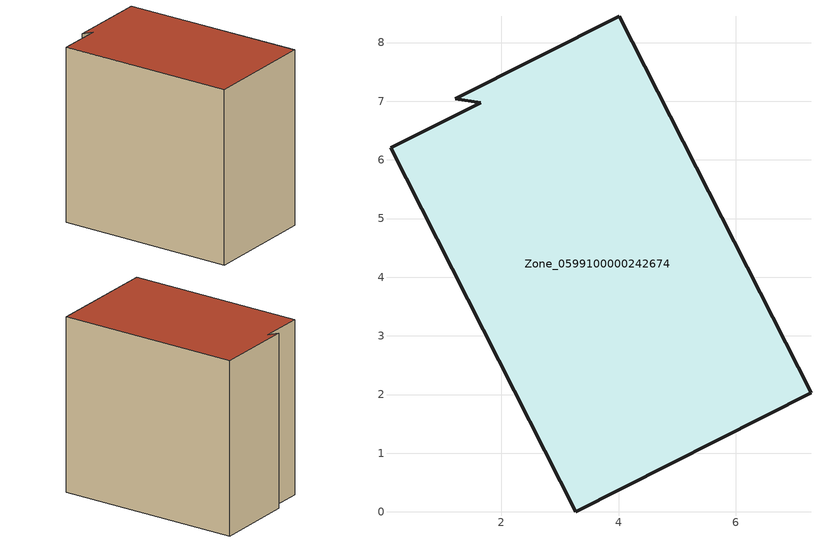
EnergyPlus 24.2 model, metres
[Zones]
Zone_0599100000242674
 floor ground (C_G): 1.65,6.97 1.21,7.04 4.01,8.45 7.28,2.03 3.27,0 0.11,6.21 z2.6
 wall outside (C_F): 7.28,2.03 4.01,8.45 1.21,7.04 1.65,6.97 0.11,6.21 3.27,0 7.28,2.03 z2.6:9.51
 roof outside (C_R): 1.21,7.04 1.65,6.97 0.11,6.21 3.27,0 7.28,2.03 4.01,8.45 z9.51
[BUILDING]
Pand.0599100000242674: North Axis=0; Terrain=City; Loads Convergence Tolerance Value=0.04; Temperature Convergence Tolerance Value=0.4; Solar Distribution=FullExterior; Maximum Number of Warmup Days=25; Minimum Number of Warmup Days=1
[Site:Location]
Rotterdam.The.Hague.AP_ZH_NLD Design_Conditions: Latitude=51.96; Longitude=4.45; Time Zone=1; Elevation=-4.5
[SITE:GROUNDTEMPERATURE:BUILDINGSURFACE]
18, 18, 18, 18, 18, 18, 18, 18, 18, 18, 18, 18
[MATERIAL] Thermal Absorptance=0.9; Solar Absorptance=0.7; Visible Absorptance=0.7
Name | Roughness | Thickness | Conductivity | Density | Specific Heat
G.TI.1946 | MediumSmooth | 0.15 | 1 | 540 | 1210
F.TI.1946 | Rough | 0.3 | 0.857143 | 1920 | 840
R.TI.1946 | MediumRough | 0.2 | 0.1 | 1500 | 1000
[CONSTRUCTION]
C_G: G.TI.1946
C_F: F.TI.1946
C_R: R.TI.1946
[ZONE]
Zone_0599100000242674: Type=1; Multiplier=1; Ceiling Height=Autocalculate; Volume=Autocalculate; Floor Area=autocalculate; Part of Total Floor Area=Yes
[ZONEINFILTRATION:DESIGNFLOWRATE]
Infil_Zone_0599100000242674: Zone or ZoneList or Space or SpaceList=Zone_0599100000242674; Schedule=AlwaysOn; Design Flow Rate Calculation Method=Flow/Area; Flow Rate per Floor Area=0.003; Constant Term Coefficient=1; Temperature Term Coefficient=0; Velocity Term Coefficient=0; Velocity Squared Term Coefficient=0
[HVACTEMPLATE:ZONE:IDEALLOADSAIRSYSTEM]
Zone_0599100000242674: Maximum Heating Supply Air Temperature=50; Minimum Cooling Supply Air Temperature=13; Maximum Heating Supply Air Humidity Ratio=0.0156; Minimum Cooling Supply Air Humidity Ratio=0.0077; Heating Limit=NoLimit; Cooling Limit=NoLimit; Dehumidification Control Type=ConstantSensibleHeatRatio; Cooling Sensible Heat Ratio=0.7; Dehumidification Setpoint=60; Humidification Control Type=None; Humidification Setpoint=30; Outdoor Air Method=None; Outdoor Air Flow Rate per Person=0.00944; Outdoor Air Flow Rate per Zone Floor Area=0; Outdoor Air Flow Rate per Zone=0; Demand Controlled Ventilation Type=None; Outdoor Air Economizer Type=NoEconomizer; Heat Recovery Type=None; Sensible Heat Recovery Effectiveness=0.7; Latent Heat Recovery Effectiveness=0.65
[ZONECONTROL:THERMOSTAT]
ThermostatControl_Zone_0599100000242674: Zone or ZoneList=Zone_0599100000242674; Control Type Schedule=DualSetpointControlType; Control 1=Thermostat_Zone_0599100000242674; Temperature Difference Between Cutout And Setpoint=0
[THERMOSTATSETPOINT:DUALSETPOINT]
Thermostat_Zone_0599100000242674: Heating Setpoint Temperature Schedule=HeatingSetpoint_Zone_0599100000242674; Cooling Setpoint Temperature Schedule=CoolingSetpoint_Zone_0599100000242674
[SCHEDULE:COMPACT]
HeatingSetpoint_Zone_0599100000242674: Through: 12/31, For: AllDays, Until: 24:00, 21
CoolingSetpoint_Zone_0599100000242674: Through: 12/31, For: AllDays, Until: 24:00, 24
DualSetpointControlType: Through: 12/31, For: AllDays, Until: 24:00, 4
AlwaysOn: Through: 12/31, For: AllDays, Until: 24:00, 1
